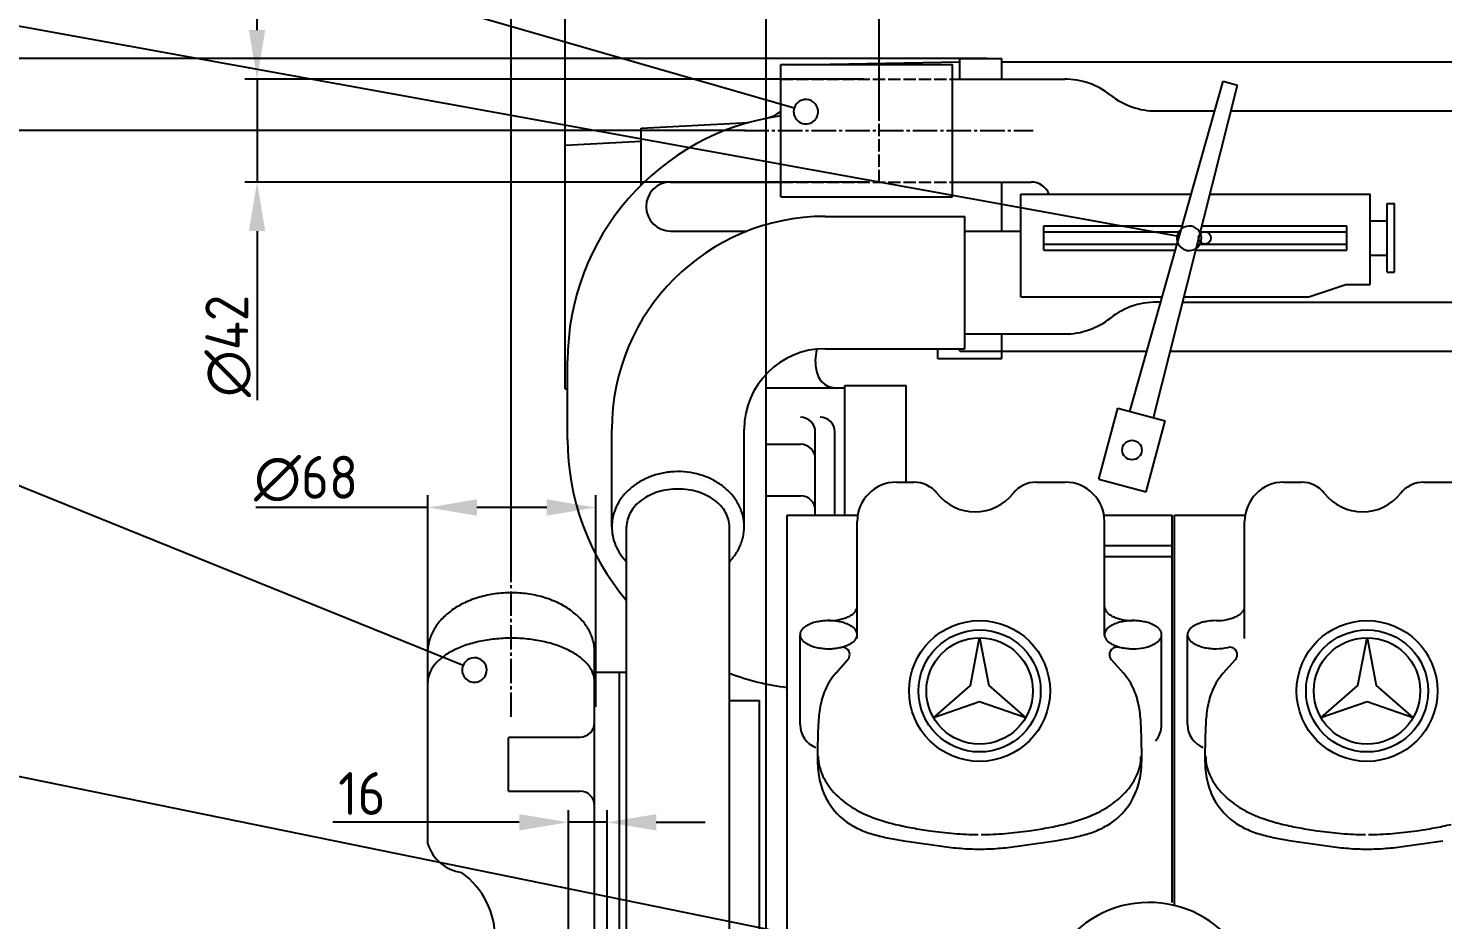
# Model space of a CAD drawing. Extents: x 138 to 6334, y 107 to 3959.
# Drawn here: x 639 to 1216, y 3172 to 3536 of the extents above; entities that cross this region are included whole.
import ezdxf

# ---------------------------------------------------------------- set-up
doc = ezdxf.new("R2010")
doc.units = 0
doc.linetypes.add('GEN3', pattern=[6.25, 5, -1.25])
doc.linetypes.add('GEN7', pattern=[13.75, 10, -1.25, 1.25, -1.25])
doc.layers.get('0').update_dxf_attribs({"linetype": 'CONTINUOUS'})
doc.layers.get('DEFPOINTS').update_dxf_attribs({"linetype": 'CONTINUOUS'})
for name, color, linetype in [('5', 3, 'CONTINUOUS'), ('LV-0', 7, 'CONTINUOUS'), ('LV-3', 6, 'GEN3'), ('LV-7', 4, 'GEN7')]:
    doc.layers.add(name, color=color, linetype=linetype)
doc.styles.get("Standard").update_dxf_attribs({"font": 'geniso.shx'})
doc.dimstyles.new('GEN-ISO', dxfattribs={"dimscale": 5, "dimtxt": 3.5, "dimasz": 4, "dimexe": 1, "dimexo": 0, "dimgap": 0.6, "dimtad": 1, "dimtxsty": 'STANDARD', "dimcen": 0, "dimclrd": 256, "dimclre": 256, "dimclrt": 2, "dimazin": 3, "dimtp": 0.1, "dimtm": 0.1, "dimtfac": 0.71, "dimtdec": 3, "dimtmove": 0, "dimatfit": 3, "dimtzin": 0})

# ---------------------------------------------------------------- blocks, each defined once
blk = doc.blocks.new('*D58')
at = {"linetype": 'BYBLOCK'}
for p, q in [((858.977233, 3104.218069), (858.977233, 3216.688302)), ((874.781411, 3118.802743), (874.781411, 3216.688302)), ((838.977233, 3211.688302), (762.945218, 3211.688302)), ((874.781411, 3211.688302), (858.977233, 3211.688302)), ((894.781411, 3211.688302), (914.781411, 3211.688302))]:
    blk.add_line(p, q, dxfattribs=at)
for points in [[(838.977233, 3215.021635), (838.977233, 3208.354968), (858.977233, 3211.688302)], [(894.781411, 3215.021635), (894.781411, 3208.354968), (874.781411, 3211.688302)]]:
    blk.add_solid(points, dxfattribs=at)
at = {"layer": 'DEFPOINTS', "color": 0, "linetype": 'BYBLOCK'}
for p in [(874.781411, 3211.688302), (874.781411, 3118.802743), (858.977233, 3104.218069)]:
    blk.add_point(p, dxfattribs=at)
at = {"color": 2, "linetype": 'BYBLOCK', "insert": (774.777895, 3223.438302), "char_height": 17.5, "attachment_point": 5}
blk.add_mtext('16', dxfattribs=at)
blk = doc.blocks.new('*D59')
at = {"linetype": 'BYBLOCK'}
for p, q in [((801.674592, 3340.144397), (731.522569, 3340.144397)), ((801.674592, 3255.983896), (801.674592, 3345.144397)), ((850.132249, 3340.144397), (821.674592, 3340.144397)), ((870.132249, 3258.833807), (870.132249, 3345.144397))]:
    blk.add_line(p, q, dxfattribs=at)
for points in [[(821.674592, 3343.47773), (821.674592, 3336.811064), (801.674592, 3340.144397)], [(850.132249, 3343.47773), (850.132249, 3336.811064), (870.132249, 3340.144397)]]:
    blk.add_solid(points, dxfattribs=at)
at = {"layer": 'DEFPOINTS', "color": 0, "linetype": 'BYBLOCK'}
for p in [(870.132249, 3340.144397), (801.674592, 3255.983896), (870.132249, 3258.833807)]:
    blk.add_point(p, dxfattribs=at)
at = {"color": 2, "linetype": 'BYBLOCK', "insert": (752.022569, 3351.894397), "char_height": 17.5, "attachment_point": 5}
blk.add_mtext('∅68', dxfattribs=at)
blk = doc.blocks.new('*D60')
at = {"linetype": 'BYBLOCK'}
for p, q in [((732.024147, 3534.964743), (732.024147, 3554.964743)), ((979.470088, 3514.964743), (727.024147, 3514.964743)), ((732.024147, 3514.964743), (732.024147, 3472.964743)), ((981.371614, 3472.964743), (727.024147, 3472.964743)), ((732.024147, 3452.964743), (732.024147, 3383.956502))]:
    blk.add_line(p, q, dxfattribs=at)
for points in [[(728.690814, 3534.964743), (735.35748, 3534.964743), (732.024147, 3514.964743)], [(728.690814, 3452.964743), (735.35748, 3452.964743), (732.024147, 3472.964743)]]:
    blk.add_solid(points, dxfattribs=at)
at = {"layer": 'DEFPOINTS', "color": 0, "linetype": 'BYBLOCK'}
for p in [(732.024147, 3514.964743), (979.470088, 3514.964743), (981.371614, 3472.964743)]:
    blk.add_point(p, dxfattribs=at)
at = {"color": 2, "linetype": 'BYBLOCK', "insert": (720.272424, 3406.079213), "char_height": 17.5, "attachment_point": 5, "rotation": 90}
blk.add_mtext('∅42', dxfattribs=at)
blk = doc.blocks.new('*D61')
at = {"linetype": 'BYBLOCK'}
for p, q in [((857.674592, 3447.877917), (857.674592, 3614.930635)), ((939.674592, 3356.680752), (939.674592, 3614.930635)), ((919.674592, 3609.930635), (877.674592, 3609.930635))]:
    blk.add_line(p, q, dxfattribs=at)
for points in [[(877.674592, 3613.263968), (877.674592, 3606.597301), (857.674592, 3609.930635)], [(919.674592, 3613.263968), (919.674592, 3606.597301), (939.674592, 3609.930635)]]:
    blk.add_solid(points, dxfattribs=at)
at = {"layer": 'DEFPOINTS', "color": 0, "linetype": 'BYBLOCK'}
for p in [(857.674592, 3609.930635), (857.674592, 3447.877917), (939.674592, 3356.680752)]:
    blk.add_point(p, dxfattribs=at)
at = {"color": 2, "linetype": 'BYBLOCK', "insert": (899.948029, 3621.682357), "char_height": 17.5, "attachment_point": 5}
blk.add_mtext('82', dxfattribs=at)
blk = doc.blocks.new('*D86')
at = {"linetype": 'BYBLOCK'}
for p, q in [((931.396759, 3493.964743), (428.292242, 3493.964743)), ((433.292242, 3473.964743), (433.292242, 2878.329743)), ((440.039034, 2858.329743), (428.292242, 2858.329743))]:
    blk.add_line(p, q, dxfattribs=at)
for points in [[(429.958908, 3473.964743), (436.625575, 3473.964743), (433.292242, 3493.964743)], [(429.958908, 2878.329743), (436.625575, 2878.329743), (433.292242, 2858.329743)]]:
    blk.add_solid(points, dxfattribs=at)
at = {"layer": 'DEFPOINTS', "color": 0, "linetype": 'BYBLOCK'}
for p in [(931.396759, 3493.964743), (433.292242, 2858.329743), (440.039034, 2858.329743)]:
    blk.add_point(p, dxfattribs=at)
at = {"color": 2, "linetype": 'BYBLOCK', "insert": (421.542242, 3176.147243), "char_height": 17.5, "attachment_point": 5, "rotation": 90}
blk.add_mtext('635.6', dxfattribs=at)
blk = doc.blocks.new('*D87')
at = {"linetype": 'BYBLOCK'}
for p, q in [((1029.748808, 3523.329743), (381.742864, 3523.329743)), ((386.742864, 3503.329743), (386.742864, 2878.329743)), ((499.514351, 2858.329743), (381.742864, 2858.329743))]:
    blk.add_line(p, q, dxfattribs=at)
for points in [[(383.409531, 3503.329743), (390.076198, 3503.329743), (386.742864, 3523.329743)], [(383.409531, 2878.329743), (390.076198, 2878.329743), (386.742864, 2858.329743)]]:
    blk.add_solid(points, dxfattribs=at)
at = {"layer": 'DEFPOINTS', "color": 0, "linetype": 'BYBLOCK'}
for p in [(1029.748808, 3523.329743), (386.742864, 2858.329743), (499.514351, 2858.329743)]:
    blk.add_point(p, dxfattribs=at)
at = {"color": 2, "linetype": 'BYBLOCK', "insert": (374.117864, 3190.829743), "char_height": 17.5, "attachment_point": 5, "rotation": 90}
blk.add_mtext('(665)', dxfattribs=at)
blk = doc.blocks.new('*D88')
at = {"linetype": 'BYBLOCK'}
for p, q in [((592.952228, 3523.329743), (328.845894, 3523.329743)), ((333.845894, 3503.329743), (333.845894, 2371.329743)), ((1651.755381, 2351.329743), (328.845894, 2351.329743))]:
    blk.add_line(p, q, dxfattribs=at)
for points in [[(330.512561, 3503.329743), (337.179227, 3503.329743), (333.845894, 3523.329743)], [(330.512561, 2371.329743), (337.179227, 2371.329743), (333.845894, 2351.329743)]]:
    blk.add_solid(points, dxfattribs=at)
at = {"layer": 'DEFPOINTS', "color": 0, "linetype": 'BYBLOCK'}
for p in [(592.952228, 3523.329743), (333.845894, 2351.329743), (1651.755381, 2351.329743)]:
    blk.add_point(p, dxfattribs=at)
at = {"color": 2, "linetype": 'BYBLOCK', "insert": (322.094172, 2867.308209), "char_height": 17.5, "attachment_point": 5, "rotation": 90}
blk.add_mtext('ca. 1172', dxfattribs=at)
blk = doc.blocks.new('*D89')
at = {"linetype": 'BYBLOCK'}
for p, q in [((835.674592, 3311.099528), (835.674592, 3817.001075)), ((2107.174592, 2765.499794), (2107.174592, 3817.001075)), ((2087.174592, 3812.001075), (855.674592, 3812.001075))]:
    blk.add_line(p, q, dxfattribs=at)
for points in [[(855.674592, 3815.334408), (855.674592, 3808.667741), (835.674592, 3812.001075)], [(2087.174592, 3815.334408), (2087.174592, 3808.667741), (2107.174592, 3812.001075)]]:
    blk.add_solid(points, dxfattribs=at)
at = {"layer": 'DEFPOINTS', "color": 0, "linetype": 'BYBLOCK'}
for p in [(835.674592, 3812.001075), (835.674592, 3311.099528), (2107.174592, 2765.499794)]:
    blk.add_point(p, dxfattribs=at)
at = {"color": 2, "linetype": 'BYBLOCK', "insert": (1475.012775, 3823.751075), "char_height": 17.5, "attachment_point": 5}
blk.add_mtext('1271.5', dxfattribs=at)
blk = doc.blocks.new('*D90')
at = {"linetype": 'BYBLOCK'}
for p, q in [((939.674592, 2941.820995), (939.674592, 3764.379431)), ((2107.174592, 3746.13845), (2107.174592, 3764.379431)), ((959.674592, 3759.379431), (2087.174592, 3759.379431))]:
    blk.add_line(p, q, dxfattribs=at)
for points in [[(959.674592, 3762.712764), (959.674592, 3756.046097), (939.674592, 3759.379431)], [(2087.174592, 3762.712764), (2087.174592, 3756.046097), (2107.174592, 3759.379431)]]:
    blk.add_solid(points, dxfattribs=at)
at = {"layer": 'DEFPOINTS', "color": 0, "linetype": 'BYBLOCK'}
for p in [(2107.174592, 3759.379431), (2107.174592, 3746.13845), (939.674592, 2941.820995)]:
    blk.add_point(p, dxfattribs=at)
at = {"color": 2, "linetype": 'BYBLOCK', "insert": (1527.665839, 3771.129431), "char_height": 17.5, "attachment_point": 5}
blk.add_mtext('1167.5', dxfattribs=at)
blk = doc.blocks.new('*D91')
at = {"linetype": 'BYBLOCK'}
for p, q in [((985.674592, 3501.649902), (985.674592, 3716.400839)), ((2107.174592, 3679.981661), (2107.174592, 3716.400839)), ((2087.174592, 3711.400839), (1005.674592, 3711.400839))]:
    blk.add_line(p, q, dxfattribs=at)
for points in [[(1005.674592, 3714.734173), (1005.674592, 3708.067506), (985.674592, 3711.400839)], [(2087.174592, 3714.734173), (2087.174592, 3708.067506), (2107.174592, 3711.400839)]]:
    blk.add_solid(points, dxfattribs=at)
at = {"layer": 'DEFPOINTS', "color": 0, "linetype": 'BYBLOCK'}
for p in [(985.674592, 3711.400839), (2107.174592, 3679.981661), (985.674592, 3501.649902)]:
    blk.add_point(p, dxfattribs=at)
at = {"color": 2, "linetype": 'BYBLOCK', "insert": (1546.249344, 3723.150839), "char_height": 17.5, "attachment_point": 5}
blk.add_mtext('1121.5', dxfattribs=at)

msp = doc.modelspace()

# ---------------------------------------------------------------- linework, layer by layer
at = {"layer": '5'}
for points in [[(951.024086, 3503.069735, 1), (960.632041, 3500.297156, 1), (951.024086, 3503.069735), (235.40598, 3709.576507), (146.771138, 3709.576507)], [(1107.215351, 3450.896567, 1), (1117.054658, 3449.11106, 1), (1107.215351, 3450.896567), (231.880327, 3609.740841), (137.620484, 3609.740841)], [(816.040416, 3275.69839, 1), (825.31051, 3271.94801, 1), (816.040416, 3275.69839), (234.230832, 3511.079707), (141.855832, 3511.079707)], [(1090.782805, 3137.168446, 1), (1100.580546, 3135.167381, 1), (1090.782805, 3137.168446), (233.05558, 3312.348463), (145.885203, 3312.348463)]]:
    msp.add_lwpolyline(points, format="xyb", dxfattribs=at)
at = {"layer": 'LV-0'}
for p, q in [((945.674592, 3520.964743), (1015.674592, 3520.964743)), ((945.674592, 3466.964743), (945.674592, 3520.964743)), ((950.674592, 3520.777743), (1018.674592, 3521.964743)), ((1015.674592, 3466.964743), (1015.674592, 3520.964743)), ((1018.674592, 3523.329743), (1035.674592, 3523.329743)), ((1018.674592, 3514.964743), (1018.674592, 3523.329743)), ((1035.674592, 3521.964743), (1035.674592, 3523.329743)), ((1035.674592, 3514.964743), (1035.674592, 3521.964743)), ((1035.674592, 3521.964743), (1425.674592, 3521.964743)), ((1015.674592, 3514.964743), (1061.378592, 3514.964743)), ((1087.873592, 3379.376743), (1126.040592, 3514.088743)), ((1126.040592, 3514.088743), (1131.835592, 3512.535743)), ((1097.532592, 3376.788743), (1131.835592, 3512.535743)), ((1098.674592, 3501.964743), (1122.605592, 3501.964743)), ((1129.164592, 3501.964743), (1397.674592, 3501.964743)), ((888.674592, 3494.964743), (932.593592, 3497.266743)), ((888.674592, 3471.797743), (888.674592, 3494.964743)), ((857.674592, 3487.964743), (888.674592, 3489.589743)), ((857.674592, 3388.595743), (857.674592, 3487.964743)), ((900.674592, 3472.964743), (945.674592, 3472.964743)), ((1015.674592, 3472.964743), (1047.674592, 3472.964743)), ((1035.674592, 3452.964743), (1035.674592, 3472.964743)), ((945.674592, 3466.964743), (1015.674592, 3466.964743)), ((1043.448592, 3426.107743), (1043.448592, 3467.964743)), ((1043.448592, 3467.964743), (1112.972592, 3467.964743)), ((1120.572592, 3467.964743), (1185.910592, 3467.964743)), ((1185.910592, 3431.163743), (1185.910592, 3467.964743)), ((1192.910592, 3464.144743), (1195.891592, 3464.144743)), ((1192.910592, 3436.144743), (1192.910592, 3464.144743)), ((1195.891592, 3436.144743), (1195.891592, 3464.144743)), ((963.674592, 3458.964743), (1020.674592, 3458.964743)), ((1020.674592, 3404.964743), (1020.674592, 3458.964743)), ((1052.908592, 3445.144743), (1052.908592, 3455.144743)), ((1052.908592, 3455.144743), (1109.340592, 3455.144743)), ((1117.333592, 3455.144743), (1176.450592, 3455.144743)), ((1176.450592, 3445.144743), (1176.450592, 3455.144743)), ((1185.910592, 3457.144743), (1192.910592, 3457.144743)), ((900.674592, 3452.964743), (931.925592, 3452.964743)), ((1020.674592, 3452.964743), (1043.448592, 3452.964743)), ((1052.908592, 3452.644743), (1108.631592, 3452.644743)), ((1116.701592, 3452.644743), (1176.450592, 3452.644743)), ((1052.908592, 3447.644743), (1107.215592, 3447.644743)), ((1052.908592, 3445.144743), (1106.506592, 3445.144743)), ((1114.806592, 3445.144743), (1176.450592, 3445.144743)), ((1115.437592, 3447.644743), (1176.450592, 3447.644743)), ((1185.910592, 3443.144743), (1192.910592, 3443.144743)), ((1192.910592, 3436.144743), (1195.891592, 3436.144743)), ((1160.892592, 3426.107743), (1176.058592, 3431.163743)), ((1176.058592, 3431.163743), (1185.910592, 3431.163743)), ((1043.448592, 3426.107743), (1101.113592, 3426.107743)), ((1109.454592, 3423.964743), (1397.674592, 3423.964743)), ((1109.995592, 3426.107743), (1160.892592, 3426.107743)), ((1020.674592, 3410.964743), (1061.378592, 3410.964743)), ((1035.674592, 3403.964743), (1035.674592, 3410.964743)), ((963.674592, 3404.964743), (1020.674592, 3404.964743)), ((1009.674592, 3400.964743), (1009.674592, 3404.964743)), ((1018.674592, 3403.964743), (1018.674592, 3404.964743)), ((1018.674592, 3403.964743), (1035.674592, 3403.964743)), ((1035.674592, 3403.964743), (1094.839592, 3403.964743)), ((1035.674592, 3400.964743), (1035.674592, 3403.964743)), ((1104.400592, 3403.964743), (1425.674592, 3403.964743)), ((858.674592, 3367.964743), (858.674592, 3399.964743)), ((1009.674592, 3400.964743), (1035.674592, 3400.964743)), ((857.674592, 3388.595743), (858.674592, 3388.595743)), ((939.674592, 3344.964743), (939.674592, 3388.964743)), ((939.674592, 3388.964743), (971.674592, 3388.964743)), ((971.674592, 3389.964743), (996.674592, 3389.964743)), ((971.674592, 3337.076743), (971.674592, 3389.964743)), ((996.674592, 3350.478743), (996.674592, 3389.964743)), ((1075.279592, 3351.692743), (1083.043592, 3380.670743)), ((1083.043592, 3380.670743), (1102.362592, 3375.494743)), ((1094.597592, 3346.516743), (1102.362592, 3375.494743)), ((876.674592, 3332.231743), (876.674592, 3371.964743)), ((930.674592, 3332.231743), (930.674592, 3371.964743)), ((959.674592, 3337.076743), (959.674592, 3370.964743)), ((967.674592, 3337.076743), (967.674592, 3370.964743)), ((939.674592, 3365.964743), (953.674592, 3365.964743)), ((1075.279592, 3351.692743), (1094.597592, 3346.516743)), ((992.757592, 3350.478743), (999.899592, 3350.478743)), ((1049.785592, 3350.478743), (1061.597592, 3350.478743)), ((1150.757592, 3350.478743), (1157.899592, 3350.478743)), ((1207.785592, 3350.478743), (1219.597592, 3350.478743)), ((939.674592, 3344.964743), (953.674592, 3344.964743)), ((948.174592, 3337.076743), (976.970592, 3337.076743)), ((948.174592, 3146.884743), (948.174592, 3337.076743)), ((976.757592, 3286.656743), (976.757592, 3334.478743)), ((1077.385592, 3337.076743), (1105.174592, 3337.076743)), ((1077.597592, 3287.932743), (1077.597592, 3334.478743)), ((1105.174592, 3178.913743), (1105.174592, 3337.076743)), ((1106.174592, 3177.743743), (1106.174592, 3337.076743)), ((1106.174592, 3337.076743), (1134.970592, 3337.076743)), ((1134.757592, 3286.656743), (1134.757592, 3334.478743)), ((882.674592, 2941.829743), (882.674592, 3332.231743)), ((924.674592, 2941.829743), (924.674592, 3332.231743)), ((1077.597592, 3324.630743), (1105.174592, 3324.630743)), ((1077.597592, 3320.163743), (1105.174592, 3320.163743)), ((953.462592, 3251.553743), (953.462592, 3288.251743)), ((1100.892592, 3251.553743), (1100.892592, 3288.251743)), ((1111.462592, 3251.553743), (1111.462592, 3288.251743)), ((1022.896592, 3267.457743), (1026.687592, 3287.042743)), ((1026.661592, 3287.042743), (1030.452592, 3267.457743)), ((1180.896592, 3267.457743), (1184.687592, 3287.042743)), ((1184.661592, 3287.042743), (1188.452592, 3267.457743)), ((801.674592, 3202.739743), (801.674592, 3281.329743)), ((869.674592, 3128.056743), (869.674592, 3281.329743)), ((968.041592, 3272.534743), (972.982592, 3278.151743)), ((1080.366592, 3278.151743), (1085.307592, 3272.534743)), ((1126.041592, 3272.534743), (1130.982592, 3278.151743)), ((869.674592, 3272.934743), (882.674592, 3272.934743)), ((879.810592, 3128.056743), (879.810592, 3272.934743)), ((1007.830592, 3254.381743), (1022.896592, 3267.457743)), ((1030.452592, 3267.457743), (1045.518592, 3254.381743)), ((1165.830592, 3254.381743), (1180.896592, 3267.457743)), ((1188.452592, 3267.457743), (1203.518592, 3254.381743)), ((924.674592, 3261.446743), (936.931592, 3261.446743)), ((936.931592, 2942.971743), (936.931592, 3261.446743)), ((1007.817592, 3254.403743), (1026.674592, 3260.913743)), ((1026.674592, 3260.913743), (1045.531592, 3254.403743)), ((1165.817592, 3254.403743), (1184.674592, 3260.913743)), ((1184.674592, 3260.913743), (1203.531592, 3254.403743)), ((834.496592, 3246.448743), (863.674592, 3246.448743)), ((834.496592, 3224.429743), (834.496592, 3246.128743)), ((834.496592, 3224.429743), (863.674592, 3224.429743))]:
    msp.add_line(p, q, dxfattribs=at)
for centre, radius in [((1118.503592, 3450.144743), 2.5), ((1088.820592, 3363.593743), 4), ((1026.674592, 3265.275743), 28.726), ((1184.674592, 3265.275743), 28.726), ((1026.674592, 3265.275743), 24.897), ((1184.674592, 3265.275743), 24.897), ((1026.674592, 3265.275743), 21.701), ((1184.674592, 3265.275743), 21.701)]:
    msp.add_circle(centre, radius, dxfattribs=at)
for centre, radius, start, end in [((1061.378592, 3484.964743), 30, 51.567, 90), ((1098.674592, 3531.964743), 30, 231.567, 270), ((936.674592, 3512.641743), 14, 281.537, 310.005), ((959.674592, 3399.964743), 101, 97.968, 180), ((900.674592, 3462.964743), 10, 90, 180), ((1047.674592, 3464.964743), 8, 22.024, 90), ((900.674592, 3462.964743), 10, 180, 270), ((963.674592, 3371.964743), 87, 90, 180), ((1098.674592, 3393.964743), 30, 86.529, 128.433), ((1061.378592, 3440.964743), 30, 270, 308.433), ((963.674592, 3371.964743), 33, 90, 180), ((977.674592, 3399.964743), 18, 164.433, 180), ((977.674592, 3399.964743), 18, 180, 197.458), ((968.135592, 3396.964743), 8, 197.458, 270), ((953.674592, 3370.964743), 6, 0, 90), ((961.674592, 3370.964743), 6, 0, 90), ((960.674592, 3367.964743), 102, 180, 220.119), ((953.674592, 3359.964743), 6, 0, 90), ((902.365368, 3326.534273), 28.034825, 114.466145, 124.772432), ((903.213724, 3324.630429), 30.119071, 104.586314, 114.435121), ((903.556401, 3323.425032), 31.371929, 95.017537, 104.637574), ((903.672648, 3322.468019), 32.335458, 85.683168, 95.074416), ((903.786715, 3323.399962), 31.397603, 76.142683, 85.76272), ((904.115168, 3324.576424), 30.176739, 66.364366, 76.213172), ((904.958974, 3326.473691), 28.100331, 56.083304, 66.389591), ((898.988218, 3330.594966), 22.727911, 135.871445, 146.177732), ((900.857668, 3328.754417), 25.351292, 124.835099, 135.827451), ((902.738292, 3323.143303), 24.429293, 106.914833, 116.077273), ((903.394845, 3321.07312), 26.600952, 98.265697, 106.970467), ((903.685854, 3319.132227), 28.563522, 90.036633, 98.283664), ((903.6637, 3319.126292), 28.569452, 81.745165, 89.992196), ((903.954978, 3321.069551), 26.604507, 73.060325, 81.765095), ((904.605632, 3323.141563), 24.432825, 63.941765, 73.104205), ((906.390477, 3328.634477), 25.508449, 45.051064, 56.043417), ((908.345723, 3330.593033), 22.740972, 33.144584, 45.051382), ((992.757592, 3334.478743), 16, 90, 180), ((999.899592, 3338.478743), 12, 38.309, 90), ((1024.842592, 3358.184743), 19.788, 218.309, 321.691), ((1049.785592, 3338.478743), 12, 90, 141.691), ((1061.597592, 3334.478743), 16, 0, 90), ((1150.757592, 3334.478743), 16, 90, 180), ((1157.899592, 3338.478743), 12, 38.309, 90), ((1182.842592, 3358.184743), 19.788, 218.309, 321.691), ((1207.785592, 3338.478743), 12, 90, 141.691), ((896.513536, 3332.016945), 19.864, 157.074197, 168.295195), ((897.690722, 3331.479874), 21.157441, 146.212781, 156.976467), ((897.142606, 3330.850139), 14.795531, 137.652721, 150.473585), ((899.203792, 3328.966381), 17.587845, 126.190791, 137.640412), ((901.325417, 3326.08437), 21.166558, 116.141686, 126.219243), ((906.025109, 3326.079029), 21.17041, 53.823073, 63.90063), ((908.141879, 3328.968893), 17.588228, 42.382647, 53.832268), ((910.204528, 3330.845288), 14.799796, 29.578702, 42.399566), ((909.951896, 3331.635805), 20.825996, 20.566162, 33.158546), ((953.674592, 3338.964743), 6, 0, 90), ((895.535599, 3332.240729), 18.861011, 168.358191, 180.036412), ((894.219399, 3332.22342), 11.54481, 164.854514, 179.958694), ((895.328724, 3331.898751), 12.700452, 150.557048, 164.748236), ((912.01646, 3331.899717), 12.703532, 15.285534, 29.476722), ((913.094342, 3332.216606), 11.58026, 0.074894, 15.179074), ((911.3689, 3332.175302), 19.309783, 7.266651, 20.544396), ((911.854638, 3332.235842), 18.820289, 353.764723, 7.27087), ((895.536599, 3332.226535), 18.862007, 179.993294, 191.671515), ((896.510447, 3332.441041), 19.859118, 191.709197, 202.930195), ((911.393054, 3332.284017), 19.284375, 340.493642, 353.771387), ((897.693722, 3332.989227), 21.162515, 203.048924, 213.812609), ((909.98754, 3332.802772), 20.782447, 327.847047, 340.439432), ((898.956952, 3333.844343), 22.687939, 213.831607, 224.137894), ((908.39782, 3333.836708), 22.678613, 315.866117, 327.772915), ((835.656818, 3257.812076), 47.559667, 89.991839, 98.009975), ((835.692269, 3257.806442), 47.56531, 82.016407, 90.034543), ((831.16418, 3270.607359), 33.911648, 115.11173, 125.189287), ((833.946318, 3264.803566), 40.347613, 106.25783, 115.191444), ((835.341651, 3259.981543), 45.36745, 97.997615, 106.244646), ((836.007839, 3259.979108), 45.369874, 73.782954, 82.029985), ((837.396667, 3264.797765), 40.355082, 64.832058, 73.765672), ((839.789817, 3269.917532), 34.703619, 54.964525, 64.813332), ((973.79176, 3299.740078), 2.96585, 337.638922, 359.800352), ((1080.56903, 3299.741631), 2.971462, 180.229217, 202.390648), ((1131.79176, 3299.740078), 2.96585, 337.638922, 359.800352), ((824.007054, 3278.87443), 22.927865, 136.431707, 149.481025), ((827.687529, 3275.417081), 27.977454, 125.046838, 136.496459), ((843.653142, 3275.413618), 27.985572, 43.531418, 54.981039), ((847.340873, 3278.869943), 22.931452, 30.567323, 43.61664), ((964.215328, 3275.939776), 17.970482, 101.447942, 108.09239), ((964.883197, 3272.72083), 21.257951, 95.532821, 101.49024), ((965.125676, 3270.271798), 23.718953, 90.0461, 95.545439), ((965.097919, 3270.272298), 23.718447, 84.479709, 89.979048), ((965.160054, 3316.443518), 22.452829, 269.87378, 281.323401), ((965.339596, 3272.72233), 21.256529, 78.535409, 84.492828), ((965.998355, 3275.933162), 17.978825, 71.91462, 78.559068), ((966.010469, 3312.040211), 17.968285, 281.421339, 288.065787), ((967.371339, 3307.906442), 13.616294, 288.015868, 296.034004), ((969.13848, 3304.323759), 9.621538, 295.94242, 306.019977), ((971.141612, 3301.581694), 6.225752, 305.949681, 319.455828), ((972.816635, 3300.155105), 4.025565, 319.388219, 337.45616), ((1081.540049, 3300.15625), 4.027233, 202.582435, 220.650377), ((1083.21185, 3301.584417), 6.225996, 220.599466, 234.105613), ((1085.219704, 3304.322759), 9.621538, 233.980023, 244.05758), ((1086.987344, 3307.912576), 13.622924, 243.977275, 251.995412), ((1088.350328, 3275.939776), 17.970482, 101.447942, 108.09239), ((1088.348715, 3312.039211), 17.968285, 251.934213, 258.578661), ((1089.018197, 3272.72083), 21.257951, 95.532821, 101.49024), ((1089.016088, 3315.268765), 21.266045, 258.539235, 264.496654), ((1089.260676, 3270.271798), 23.718953, 90.0461, 95.545439), ((1089.256265, 3317.667546), 23.676805, 264.474832, 269.974171), ((1089.232919, 3270.272298), 23.718447, 84.479709, 89.979048), ((1089.475096, 3272.712721), 21.266045, 78.539235, 84.496654), ((1090.133855, 3275.941776), 17.970482, 71.90761, 78.552058), ((1122.218328, 3275.940776), 17.970482, 101.447942, 108.09239), ((1123.060629, 3271.532981), 22.457818, 89.872532, 101.322153), ((1123.160054, 3316.443518), 22.452829, 269.87378, 281.323401), ((1124.010469, 3312.040211), 17.968285, 281.421339, 288.065787), ((1125.371339, 3307.906442), 13.616294, 288.015868, 296.034004), ((1127.13848, 3304.323759), 9.621538, 295.94242, 306.019977), ((1129.141612, 3301.581694), 6.225752, 305.949681, 319.455828), ((1130.816635, 3300.155105), 4.025565, 319.388219, 337.45616), ((820.8424, 3280.74578), 19.251324, 149.495932, 164.143674), ((850.504174, 3280.748609), 19.252354, 15.893112, 30.540854), ((956.422818, 3288.242962), 2.960239, 157.668603, 179.830034), ((956.43403, 3288.263631), 2.971462, 180.229217, 202.390648), ((957.402549, 3287.824381), 4.025565, 139.388219, 157.45616), ((959.077572, 3286.397792), 6.225752, 125.949681, 139.455828), ((961.080204, 3283.661398), 9.616658, 115.959879, 126.037436), ((962.846344, 3280.080178), 13.609664, 108.027159, 116.045295), ((967.375474, 3280.075544), 13.613613, 63.993898, 72.012034), ((969.13598, 3283.653057), 9.626419, 53.997465, 64.075022), ((971.143834, 3286.401292), 6.222869, 40.572943, 54.079089), ((972.815135, 3287.825236), 4.027233, 22.582435, 40.650377), ((973.786154, 3288.239856), 2.971462, 0.229217, 22.390648), ((973.797366, 3288.260525), 2.960239, 337.668603, 359.830034), ((1080.56903, 3288.263631), 2.971462, 180.229217, 202.390648), ((1080.558318, 3288.240409), 2.960747, 157.619226, 179.780656), ((1081.538049, 3287.827526), 4.023898, 139.426846, 157.494787), ((1083.212572, 3286.397792), 6.225752, 125.949681, 139.455828), ((1085.215204, 3283.661398), 9.616658, 115.959879, 126.037436), ((1086.981344, 3280.080178), 13.609664, 108.027159, 116.045295), ((1091.510974, 3280.06841), 13.620245, 64.005167, 72.023303), ((1093.27148, 3283.658728), 9.621538, 53.980023, 64.05758), ((1095.278834, 3286.401292), 6.222869, 40.572943, 54.079089), ((1096.950635, 3287.822091), 4.028903, 22.620999, 40.68894), ((1097.921654, 3288.242409), 2.970953, 0.180019, 22.34145), ((1097.92676, 3288.262078), 2.96585, 337.638922, 359.800352), ((1114.428424, 3288.241409), 2.96585, 157.638922, 179.800352), ((1114.43403, 3288.263631), 2.971462, 180.229217, 202.390648), ((1115.404049, 3287.823236), 4.027233, 139.349623, 157.417565), ((1117.079572, 3286.399792), 6.225752, 125.949681, 139.455828), ((1119.076533, 3283.662898), 9.613727, 115.930797, 126.008354), ((1120.848844, 3280.074044), 13.616294, 108.015868, 116.034004), ((818.86046, 3281.327489), 17.185868, 164.203875, 179.992485), ((829.62152, 3246.963269), 39.013085, 109.22928, 117.47631), ((833.029426, 3237.268572), 49.289295, 102.155743, 109.258145), ((834.931173, 3229.051539), 57.722686, 95.868188, 102.283639), ((835.652048, 3222.898403), 63.917342, 89.989652, 95.947071), ((835.694853, 3222.889794), 63.925957, 84.0706, 90.028019), ((836.424275, 3229.046117), 57.727288, 77.744033, 84.159484), ((838.316871, 3237.258458), 49.30047, 70.764996, 77.867398), ((841.718099, 3246.949962), 39.029483, 62.5452, 70.792231), ((852.432135, 3281.316959), 17.242462, 0.04248, 15.83109), ((957.401904, 3288.67875), 4.024522, 202.606201, 220.674142), ((959.081072, 3290.106917), 6.228877, 220.570698, 234.076845), ((961.079033, 3292.845259), 9.618609, 234.009096, 244.086653), ((962.851844, 3296.428442), 13.616294, 243.965996, 251.984132), ((964.213215, 3300.570824), 17.976629, 251.941211, 258.58566), ((964.890197, 3303.781656), 21.257951, 258.50976, 264.467179), ((965.122265, 3306.231188), 23.718447, 264.479709, 269.979048), ((965.094508, 3306.231688), 23.718953, 270.0461, 275.545439), ((965.336987, 3303.782656), 21.257951, 275.532821, 281.49024), ((966.004855, 3300.563711), 17.970482, 281.447942, 288.09239), ((970.729592, 3280.132743), 3, 0, 103.007), ((967.374339, 3296.430442), 13.616294, 288.015868, 296.034004), ((969.14098, 3292.842088), 9.616658, 295.959879, 306.037436), ((971.143112, 3290.101472), 6.222628, 305.976233, 319.48238), ((972.817635, 3288.679105), 4.025565, 319.388219, 337.45616), ((1081.536904, 3288.67875), 4.024522, 202.606201, 220.674142), ((1083.216072, 3290.106917), 6.228877, 220.570698, 234.076845), ((1085.214033, 3292.845259), 9.618609, 234.009096, 244.086653), ((1082.619592, 3280.132743), 3, 76.993, 180), ((1086.987344, 3296.435576), 13.622924, 243.977275, 251.995412), ((1088.348715, 3300.562211), 17.968285, 251.934213, 258.578661), ((1089.025697, 3303.791265), 21.267467, 258.513597, 264.471015), ((1089.256265, 3306.189546), 23.676805, 264.474832, 269.974171), ((1089.295054, 3304.965518), 22.452829, 269.87378, 281.323401), ((1090.136855, 3300.562711), 17.970482, 281.447942, 288.09239), ((1091.506339, 3296.429442), 13.616294, 288.015868, 296.034004), ((1093.27348, 3292.846759), 9.621538, 295.94242, 306.019977), ((1095.280834, 3290.104194), 6.222869, 305.920911, 319.427057), ((1096.951635, 3288.677105), 4.025565, 319.388219, 337.45616), ((1115.401904, 3288.67875), 4.024522, 202.606201, 220.674142), ((1117.081072, 3290.106917), 6.228877, 220.570698, 234.076845), ((1119.079033, 3292.845259), 9.618609, 234.009096, 244.086653), ((1120.851844, 3296.428442), 13.616294, 243.965996, 251.984132), ((1122.213215, 3300.570824), 17.976629, 251.941211, 258.58566), ((1122.890197, 3303.781656), 21.257951, 258.50976, 264.467179), ((1123.120765, 3306.199956), 23.687216, 264.476053, 269.975392), ((1123.166087, 3304.786456), 22.273782, 269.857248, 282.678112), ((1128.729592, 3280.132743), 3, 0, 103.007), ((818.876957, 3264.066696), 18.731954, 127.805491, 141.311638), ((824.199765, 3257.297028), 27.34349, 117.387502, 127.922499), ((846.813613, 3256.777331), 27.959645, 52.219927, 62.526214), ((852.466449, 3264.059306), 18.741096, 38.734108, 52.240255), ((970.729592, 3280.132743), 3, 318.659, 0), ((1082.619592, 3280.132743), 3, 180, 221.341), ((1128.729592, 3280.132743), 3, 318.659, 0), ((811.469463, 3268.915541), 9.794918, 159.024951, 179.82333), ((814.114638, 3267.863207), 12.641559, 141.250653, 158.863), ((857.231274, 3267.864024), 12.643624, 21.182862, 38.795209), ((859.847251, 3268.907418), 9.827416, 0.223442, 21.021821), ((960.674592, 3367.964743), 102, 249.333, 262.961), ((987.451981, 3255.358437), 25.918887, 138.494297, 156.562238), ((1065.897203, 3255.358437), 25.918887, 23.437762, 41.505703), ((1145.451981, 3255.358437), 25.918887, 138.494297, 156.562238), ((990.044145, 3254.301453), 28.717662, 156.684472, 163.786874), ((1063.305039, 3254.301453), 28.717662, 16.213126, 23.315528), ((1148.044145, 3254.301453), 28.717662, 156.684472, 163.786874), ((995.67097, 3252.701067), 34.56757, 163.843781, 169.8012), ((1057.678214, 3252.701067), 34.56757, 10.1988, 16.156219), ((1153.67097, 3252.701067), 34.56757, 163.843781, 169.8012), ((1030.528801, 3248.065265), 69.75693, 174.09836, 177.077573), ((1008.536463, 3250.347946), 47.646447, 169.755597, 174.109552), ((1044.812721, 3250.347946), 47.646447, 5.890448, 10.244403), ((1022.820382, 3248.065265), 69.75693, 2.922427, 5.90164), ((1188.528801, 3248.065265), 69.75693, 174.09836, 177.077573), ((1166.536463, 3250.347946), 47.646447, 169.755597, 174.109552), ((863.674592, 3252.448743), 6, 270, 0), ((963.462592, 3251.553743), 10, 180, 248.791), ((1370.312953, 3236.696283), 409.748684, 178.372358, 178.830723), ((1097.749495, 3244.436776), 137.075337, 176.995397, 178.370479), ((955.599689, 3244.436776), 137.075337, 1.629521, 3.004603), ((683.03623, 3236.696283), 409.748684, 1.169277, 1.627642), ((1090.892592, 3251.553743), 10, 318.134, 0), ((1121.462592, 3251.553743), 10, 180, 248.791), ((1528.312953, 3236.696283), 409.748684, 178.372358, 178.830723), ((1255.749495, 3244.436776), 137.075337, 176.995397, 178.370479), ((1165.251817, 3237.899279), 204.703141, 178.911845, 179.828573), ((1778.366774, 3227.422259), 817.90733, 178.764509, 178.993692), ((274.98241, 3227.422259), 817.90733, 1.006308, 1.235491), ((888.097367, 3237.899279), 204.703141, 0.171427, 1.088155), ((1323.251817, 3237.899279), 204.703141, 178.911845, 179.828573), ((1936.366774, 3227.422259), 817.90733, 178.764509, 178.993692), ((1024.553366, 3238.309024), 64.004095, 179.818527, 183.256016), ((978.544361, 3238.515921), 17.681769, 180.013537, 192.148888), ((1074.804823, 3238.515921), 17.681769, 347.851112, 359.986463), ((1028.795818, 3238.309024), 64.004095, 356.743984, 0.181473), ((1182.553366, 3238.309024), 64.004095, 179.818527, 183.256016), ((1136.544361, 3238.515921), 17.681769, 180.013537, 192.148888), ((1000.761177, 3237.015206), 40.176872, 183.341026, 188.840365), ((991.407099, 3235.463169), 30.695547, 188.661088, 203.080568), ((980.362717, 3238.977134), 19.556584, 192.348714, 203.341066), ((983.753457, 3240.426768), 23.244188, 203.310442, 212.70169), ((1069.595727, 3240.426768), 23.244188, 327.29831, 336.689558), ((1061.942085, 3235.463169), 30.695547, 336.919432, 351.338912), ((1072.986467, 3238.977134), 19.556584, 336.658934, 347.651286), ((1052.588007, 3237.015206), 40.176872, 351.159635, 356.658974), ((1158.761177, 3237.015206), 40.176872, 183.341026, 188.840365), ((1149.407099, 3235.463169), 30.695547, 188.661088, 203.080568), ((1138.362717, 3238.977134), 19.556584, 192.348714, 203.341066), ((1141.753457, 3240.426768), 23.244188, 203.310442, 212.70169), ((863.674592, 3218.429743), 6, 0, 90), ((988.03876, 3243.11998), 28.30534, 212.602756, 220.391981), ((992.488941, 3247.012735), 34.21738, 220.52771, 233.805455), ((1060.860243, 3247.012735), 34.21738, 306.194545, 319.47229), ((1065.310424, 3243.11998), 28.30534, 319.608019, 327.397244), ((1146.03876, 3243.11998), 28.30534, 212.602756, 220.391981), ((1150.488941, 3247.012735), 34.21738, 220.52771, 233.805455), ((988.536243, 3234.277318), 27.589628, 203.152254, 235.030695), ((996.774577, 3252.880898), 41.483876, 233.814765, 244.578451), ((1056.574607, 3252.880898), 41.483876, 295.421549, 306.185235), ((1064.812941, 3234.277318), 27.589628, 304.969305, 336.847746), ((1146.536243, 3234.277318), 27.589628, 203.152254, 235.030695), ((1154.774577, 3252.880898), 41.483876, 233.814765, 244.578451), ((1003.344819, 3266.786937), 56.863899, 244.614161, 251.716563), ((1012.000746, 3293.264503), 84.720342, 251.77577, 256.587908), ((1041.348438, 3293.264503), 84.720342, 283.412092, 288.22423), ((1050.004365, 3266.786937), 56.863899, 288.283437, 295.385839), ((1161.344819, 3266.786937), 56.863899, 244.614161, 251.716563), ((1170.000746, 3293.264503), 84.720342, 251.77577, 256.587908), ((990.790202, 3237.552831), 31.56562, 235.085678, 246.078031), ((995.117366, 3247.445517), 42.363178, 246.153706, 254.400737), ((1022.098947, 3335.255926), 127.908868, 256.550842, 259.759196), ((1031.643717, 3385.692053), 179.238938, 259.623053, 261.914808), ((1030.222677, 3371.264759), 164.756363, 261.698425, 265.135914), ((1026.268583, 3324.050337), 117.376717, 265.104883, 269.917021), ((1027.080601, 3324.050337), 117.376717, 270.082979, 274.895117), ((1023.126507, 3371.264759), 164.756363, 274.864086, 278.301575), ((1021.705467, 3385.692053), 179.238938, 278.085192, 280.376947), ((1031.250237, 3335.255926), 127.908868, 280.240804, 283.449158), ((1058.231818, 3247.445517), 42.363178, 285.599263, 293.846294), ((1062.558982, 3237.552831), 31.56562, 293.921969, 304.914322), ((1148.790202, 3237.552831), 31.56562, 235.085678, 246.078031), ((1153.117366, 3247.445517), 42.363178, 246.153706, 254.400737), ((1180.098947, 3335.255926), 127.908868, 256.550842, 259.759196), ((1189.643717, 3385.692053), 179.238938, 259.623053, 261.914808), ((1188.222677, 3371.264759), 164.756363, 261.698425, 265.135914), ((1184.268583, 3324.050337), 117.376717, 265.104883, 269.917021), ((1185.080601, 3324.050337), 117.376717, 270.082979, 274.895117), ((1181.126507, 3371.264759), 164.756363, 274.864086, 278.301575), ((1179.705467, 3385.692053), 179.238938, 278.085192, 280.376947), ((1189.250237, 3335.255926), 127.908868, 280.240804, 283.449158), ((817.710592, 3207.930743), 16.856, 197.938, 261.947), ((1003.453306, 3277.265417), 73.32629, 254.392844, 259.204982), ((1022.212651, 3374.193014), 172.052376, 259.113993, 261.176585), ((1147.947999, 4172.829866), 980.526041, 261.074635, 261.533), ((1075.930496, 3684.435031), 486.850937, 261.453143, 262.369871), ((1031.151115, 3349.414776), 148.851334, 262.331266, 265.310479), ((1022.198068, 3349.414776), 148.851334, 274.689521, 277.668734), ((977.418688, 3684.435031), 486.850937, 277.630129, 278.546857), ((905.401185, 4172.829866), 980.526041, 278.467, 278.925365), ((1031.136533, 3374.193014), 172.052376, 278.823415, 280.886007), ((1049.895878, 3277.265417), 73.32629, 280.795018, 285.607156), ((1161.453306, 3277.265417), 73.32629, 254.392844, 259.204982), ((1180.212651, 3374.193014), 172.052376, 259.113993, 261.176585), ((1305.947999, 4172.829866), 980.526041, 261.074635, 261.533), ((1233.930496, 3684.435031), 486.850937, 261.453143, 262.369871), ((1189.151115, 3349.414776), 148.851334, 262.331266, 265.310479), ((1180.198068, 3349.414776), 148.851334, 274.689521, 277.668734), ((1135.418688, 3684.435031), 486.850937, 277.630129, 278.546857), ((1063.401185, 4172.829866), 980.526041, 278.467, 278.925365), ((1026.826002, 3297.639033), 96.895344, 265.356392, 269.939443), ((1026.523182, 3297.639033), 96.895344, 270.060557, 274.643608), ((1184.826002, 3297.639033), 96.895344, 265.356392, 269.939443), ((1184.523182, 3297.639033), 96.895344, 270.060557, 274.643608), ((796.362592, 3164.595743), 32.719, 358.603, 54.527), ((1095.772592, 3134.990743), 44, 45, 157.341)]:
    msp.add_arc(centre, radius, start, end, dxfattribs=at)
at = {"layer": 'LV-3'}
for p, q in [((945.674592, 3514.964743), (1015.674592, 3514.964743)), ((985.674592, 3472.964743), (985.674592, 3514.964743)), ((945.674592, 3472.964743), (1015.674592, 3472.964743))]:
    msp.add_line(p, q, dxfattribs=at)
at = {"layer": 'LV-7'}
for p, q in [((930.674592, 3493.964743), (1048.573984, 3493.964743)), ((835.674592, 3254.670993), (835.674592, 3315.459244))]:
    msp.add_line(p, q, dxfattribs=at)

# ---------------------------------------------------------------- dimensions: what is measured, and where the dimension line sits
at = {"layer": '5'}
for base, p1, p2, override, picture, middle in [((835.674592, 3812.001075), (2107.174592, 2765.499794), (835.674592, 3311.099528), {"dimdec": 2, "dimpost": '<>'}, '*D89', (1475.012775, 3812.001075)), ((2107.174592, 3759.379431), (939.674592, 2941.820995), (2107.174592, 3746.13845), {"dimdec": 2, "dimpost": '<>'}, '*D90', (1527.665839, 3759.379431)), ((985.674592, 3711.400839), (2107.174592, 3679.981661), (985.674592, 3501.649902), {"dimdec": 2, "dimpost": '<>'}, '*D91', (1546.249344, 3711.400839)), ((857.674592, 3609.930635), (939.674592, 3356.680752), (857.674592, 3447.877917), {"dimpost": '<>'}, '*D61', (899.948029, 3609.930635)), ((874.781411, 3211.688302), (858.977233, 3104.218069), (874.781411, 3118.802743), {"dimdec": 0, "dimpost": '<>'}, '*D58', (774.777895, 3211.688302))]:
    dim = msp.add_linear_dim(base=base, p1=p1, p2=p2, dimstyle='GEN-ISO', override=override, dxfattribs=at)
    dim.commit()
    dim.dimension.update_dxf_attribs({"geometry": picture, "text_midpoint": middle, "dimtype": 160})
for base, p1, p2, text, override, picture, middle in [((732.024147, 3514.964743), (981.371614, 3472.964743), (979.470088, 3514.964743), '%%c<>', {"dimpost": '<>'}, '*D60', (732.024147, 3406.079213)), ((333.845894, 2351.329743), (592.952228, 3523.329743), (1651.755381, 2351.329743), 'ca. <>', {"dimdec": 0, "dimpost": '<>'}, '*D88', (333.845894, 2867.308209))]:
    dim = msp.add_linear_dim(base=base, p1=p1, p2=p2, angle=90, text=text, dimstyle='GEN-ISO', override=override, dxfattribs=at)
    dim.commit()
    dim.dimension.update_dxf_attribs({"geometry": picture, "text_midpoint": middle, "dimtype": 160})
dim = msp.add_linear_dim(base=(386.742864, 2858.329743), p1=(1029.748808, 3523.329743), p2=(499.514351, 2858.329743), angle=90, text='(<>)', dimstyle='GEN-ISO', override={"dimdec": 0, "dimpost": '<>'}, dxfattribs=at)
dim.commit()
dim.dimension.update_dxf_attribs({"geometry": '*D87', "text_midpoint": (374.117864, 3190.829743)})
dim = msp.add_linear_dim(base=(433.292242, 2858.329743), p1=(931.396759, 3493.964743), p2=(440.039034, 2858.329743), angle=90, dimstyle='GEN-ISO', override={"dimdec": 1, "dimpost": '<>'}, dxfattribs=at)
dim.commit()
dim.dimension.update_dxf_attribs({"geometry": '*D86', "text_midpoint": (421.542242, 3176.147243)})
dim = msp.add_linear_dim(base=(870.132249, 3340.144397), p1=(801.674592, 3255.983896), p2=(870.132249, 3258.833807), text='%%c<>', dimstyle='GEN-ISO', override={"dimdec": 0, "dimpost": '<>'}, dxfattribs=at)
dim.commit()
dim.dimension.update_dxf_attribs({"geometry": '*D59', "text_midpoint": (752.022569, 3340.144397), "dimtype": 160})

doc.saveas('drawing.dxf')
